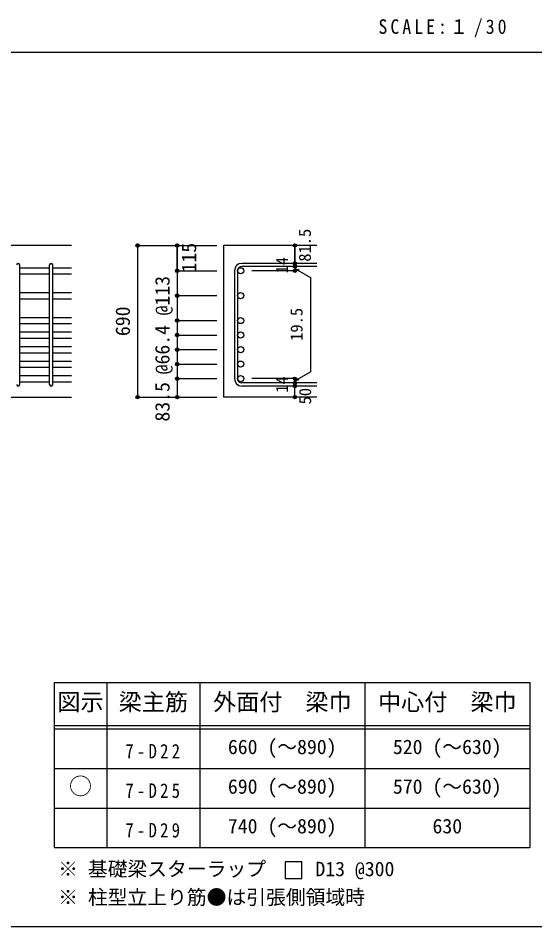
# Model space of a CAD drawing. Units: millimetres at full size, sheet at 1:30, with parts at other scales. Extents: x -5973 to 5954, y -4195 to 4201.
# Drawn here: x 1284 to 3633, y -4195 to -67 of the extents above; entities that cross this region are included whole.
import ezdxf
from ezdxf.enums import TextEntityAlignment as Align

# ---------------------------------------------------------------- set-up
doc = ezdxf.new("R2010")
doc.units = ezdxf.units.MM
doc.header["$LTSCALE"] = 30
doc.header["$PDMODE"] = 32
doc.header["$PDSIZE"] = 15
for name, color, linetype in [('0-1_躯体線', 2, 'Continuous'), ('0-5_基礎梁筋', 7, 'Continuous'), ('0-6_スタラップ筋', 7, 'Continuous'), ('0-D_寸法', 4, 'Continuous'), ('6-7_文字', 7, 'Continuous'), ('6-E_枠', 7, 'Continuous'), ('F-0_枠', 6, 'Continuous')]:
    doc.layers.add(name, color=color, linetype=linetype)
doc.styles.add('ＭＳ ゴシック', font='')
doc.styles.get('ＭＳ ゴシック').set_extended_font_data('MS Gothic')

msp = doc.modelspace()

# ---------------------------------------------------------------- linework, layer by layer
at = {"layer": '0-1_躯体線'}
for p, q in [((1527.44, -1099.89), (-22.56, -1099.89)), ((2642.44, -1099.89), (2217.44, -1099.89)), ((2217.44, -1099.89), (2217.44, -1788.39)), ((1127.44, -1788.39), (1527.44, -1788.39)), ((2642.44, -1788.39), (2217.44, -1788.39))]:
    msp.add_line(p, q, dxfattribs=at)
at = {"layer": '0-5_基礎梁筋'}
for p, q in [((1291.44, -1200.82), (1427.44, -1200.82)), ((1291.44, -1228.82), (1427.44, -1228.82)), ((1441.44, -1200.82), (1527.44, -1200.82)), ((1441.44, -1228.82), (1527.44, -1228.82)), ((1291.44, -1313.86), (1427.44, -1313.86)), ((1441.44, -1313.86), (1527.44, -1313.86)), ((1291.44, -1341.86), (1427.44, -1341.86)), ((1441.44, -1341.86), (1527.44, -1341.86)), ((1291.44, -1426.89), (1427.44, -1426.89)), ((1441.44, -1426.89), (1527.44, -1426.89)), ((1291.44, -1454.89), (1427.44, -1454.89)), ((1441.44, -1454.89), (1527.44, -1454.89)), ((1291.44, -1492.89), (1427.44, -1492.89)), ((1291.44, -1520.89), (1427.44, -1520.89)), ((1441.44, -1492.89), (1527.44, -1492.89)), ((1441.44, -1520.89), (1527.44, -1520.89)), ((1291.44, -1558.89), (1427.44, -1558.89)), ((1441.44, -1558.89), (1527.44, -1558.89)), ((1291.44, -1586.89), (1427.44, -1586.89)), ((1441.44, -1586.89), (1527.44, -1586.89)), ((1291.44, -1624.89), (1427.44, -1624.89)), ((1441.44, -1624.89), (1527.44, -1624.89)), ((1291.44, -1652.89), (1427.44, -1652.89)), ((1291.44, -1690.89), (1427.44, -1690.89)), ((1441.44, -1652.89), (1527.44, -1652.89)), ((1441.44, -1690.89), (1527.44, -1690.89)), ((1291.44, -1718.89), (1427.44, -1718.89)), ((1441.44, -1718.89), (1527.44, -1718.89))]:
    msp.add_line(p, q, dxfattribs=at)
at = {"layer": '0-5_基礎梁筋', "color": 3}
for centre in [(2295.44, -1214.82), (2295.44, -1327.86), (2295.44, -1440.89), (2295.44, -1506.89), (2295.44, -1572.89), (2295.44, -1638.89), (2295.44, -1704.89)]:
    msp.add_circle(centre, 14, dxfattribs=at)
at = {"layer": '0-6_スタラップ筋'}
for p, q in [((1291.44, -1731.39), (1291.44, -1188.32)), ((1427.44, -1731.39), (1427.44, -1188.32)), ((1441.44, -1731.39), (1441.44, -1188.32)), ((2642.44, -1181.32), (2300.94, -1181.32)), ((2642.44, -1195.32), (2300.94, -1195.32)), ((2267.44, -1214.82), (2267.44, -1704.89)), ((2281.44, -1214.82), (2281.44, -1704.89)), ((2642.44, -1724.39), (2300.94, -1724.39)), ((2642.44, -1738.39), (2300.94, -1738.39))]:
    msp.add_line(p, q, dxfattribs=at)
for centre, radius, start, end in [((1284.44, -1188.32), 7, 0, 180), ((1434.44, -1188.32), 7, 0, 180), ((2300.94, -1214.82), 33.5, 90, 180), ((2300.94, -1214.82), 19.5, 90, 180), ((1284.44, -1731.39), 7, 180, 0), ((1434.44, -1731.39), 7, 180, 0), ((2300.94, -1704.89), 33.5, 180, 270), ((2300.94, -1704.89), 19.5, 180, 270)]:
    msp.add_arc(centre, radius, start, end, dxfattribs=at)
at = {"layer": '0-D_寸法'}
for p, q in [((1827.44, -1099.89), (2007.44, -1099.89)), ((1827.44, -1099.89), (2007.44, -1099.89)), ((1827.44, -1099.89), (1827.44, -1788.39)), ((2007.44, -1214.82), (2007.44, -1099.89)), ((2007.44, -1099.89), (2187.44, -1099.89)), ((2007.44, -1099.89), (2187.44, -1099.89)), ((2007.44, -1099.89), (2007.44, -1214.82)), ((2542.44, -1195.32), (2542.44, -1181.32)), ((2542.44, -1195.32), (2542.44, -1214.82)), ((2007.44, -1214.82), (2187.44, -1214.82)), ((2007.44, -1214.82), (2187.44, -1214.82)), ((2007.44, -1214.82), (2007.44, -1388.89)), ((2007.44, -1214.82), (2007.44, -1400.86)), ((2542.44, -1214.82), (2346.35, -1214.82)), ((2542.44, -1205.07), (2561.76, -1210.25)), ((2542.44, -1205.07), (2612.5, -1245.52)), ((2612.5, -1245.52), (2612.5, -1674.2)), ((2007.44, -1327.86), (2187.44, -1327.86)), ((2007.44, -1440.89), (2187.44, -1440.89)), ((2007.44, -1506.89), (2187.44, -1506.89)), ((2007.44, -1572.89), (2187.44, -1572.89)), ((2007.44, -1638.89), (2187.44, -1638.89)), ((2542.44, -1714.64), (2612.5, -1674.2)), ((2007.44, -1704.89), (2187.44, -1704.89)), ((2542.44, -1704.89), (2346.35, -1704.89)), ((2542.44, -1724.39), (2542.44, -1704.89)), ((2542.44, -1714.64), (2561.76, -1709.47)), ((2542.44, -1738.39), (2542.44, -1724.39)), ((2542.44, -1788.39), (2542.44, -1738.39)), ((1827.44, -1788.39), (2007.44, -1788.39)), ((2007.44, -1788.39), (2187.44, -1788.39))]:
    msp.add_line(p, q, dxfattribs=at)
for points in [[(2542.44, -1099.89), (2542.44, -1181.32), (2542.44, -1099.89)], [(2007.44, -1400.86), (2007.44, -1704.89), (2007.44, -1788.39)]]:
    msp.add_lwpolyline(points, dxfattribs=at)
for centre, radius in [((1827.44, -1099.89), 8), ((1827.44, -1099.89), 7.2), ((1827.44, -1099.89), 6.4), ((1827.44, -1099.89), 5.6), ((1827.44, -1099.89), 4.8), ((1827.44, -1099.89), 4), ((1827.44, -1099.89), 3.2), ((1827.44, -1099.89), 2.4), ((1827.44, -1099.89), 1.6), ((1827.44, -1099.89), 0.8), ((2007.44, -1099.89), 8), ((2007.44, -1099.89), 7.2), ((2007.44, -1099.89), 6.4), ((2007.44, -1099.89), 5.6), ((2007.44, -1099.89), 4.8), ((2007.44, -1099.89), 4), ((2007.44, -1099.89), 3.2), ((2007.44, -1099.89), 2.4), ((2007.44, -1099.89), 1.6), ((2007.44, -1099.89), 0.8), ((2542.44, -1099.89), 4), ((2542.44, -1099.89), 3.6), ((2542.44, -1099.89), 3.2), ((2542.44, -1099.89), 2.8), ((2542.44, -1099.89), 2.4), ((2542.44, -1099.89), 2), ((2542.44, -1099.89), 1.6), ((2542.44, -1099.89), 1.2), ((2542.44, -1099.89), 0.8), ((2542.44, -1099.89), 0.4), ((2542.44, -1181.32), 4), ((2542.44, -1195.32), 4), ((2542.44, -1181.32), 3.6), ((2542.44, -1195.32), 3.6), ((2542.44, -1181.32), 3.2), ((2542.44, -1195.32), 3.2), ((2542.44, -1181.32), 2.8), ((2542.44, -1195.32), 2.8), ((2542.44, -1181.32), 2.4), ((2542.44, -1195.32), 2.4), ((2542.44, -1181.32), 2), ((2542.44, -1195.32), 2), ((2542.44, -1181.32), 1.6), ((2542.44, -1195.32), 1.6), ((2542.44, -1181.32), 1.2), ((2542.44, -1195.32), 1.2), ((2542.44, -1181.32), 0.8), ((2542.44, -1195.32), 0.8), ((2542.44, -1181.32), 0.4), ((2542.44, -1195.32), 0.4), ((2007.44, -1214.82), 8), ((2007.44, -1214.82), 7.2), ((2007.44, -1214.82), 6.4), ((2007.44, -1214.82), 5.6), ((2007.44, -1214.82), 4.8), ((2007.44, -1214.82), 4), ((2007.44, -1214.82), 3.2), ((2007.44, -1214.82), 2.4), ((2007.44, -1214.82), 1.6), ((2007.44, -1214.82), 0.8), ((2542.44, -1214.82), 4), ((2542.44, -1214.82), 3.6), ((2542.44, -1214.82), 3.2), ((2542.44, -1214.82), 2.8), ((2542.44, -1214.82), 2.4), ((2542.44, -1214.82), 2), ((2542.44, -1214.82), 1.6), ((2542.44, -1214.82), 1.2), ((2542.44, -1214.82), 0.8), ((2542.44, -1214.82), 0.4), ((2007.44, -1327.86), 8), ((2007.44, -1327.86), 7.2), ((2007.44, -1327.86), 6.4), ((2007.44, -1327.86), 5.6), ((2007.44, -1327.86), 4.8), ((2007.44, -1327.86), 4), ((2007.44, -1327.86), 3.2), ((2007.44, -1327.86), 2.4), ((2007.44, -1327.86), 1.6), ((2007.44, -1327.86), 0.8), ((2007.44, -1440.89), 8), ((2007.44, -1440.89), 7.2), ((2007.44, -1440.89), 6.4), ((2007.44, -1440.89), 5.6), ((2007.44, -1440.89), 4.8), ((2007.44, -1440.89), 4), ((2007.44, -1440.89), 3.2), ((2007.44, -1440.89), 2.4), ((2007.44, -1440.89), 1.6), ((2007.44, -1440.89), 0.8), ((2007.44, -1506.89), 8), ((2007.44, -1506.89), 7.2), ((2007.44, -1506.89), 6.4), ((2007.44, -1506.89), 5.6), ((2007.44, -1506.89), 4.8), ((2007.44, -1506.89), 4), ((2007.44, -1506.89), 3.2), ((2007.44, -1506.89), 2.4), ((2007.44, -1506.89), 1.6), ((2007.44, -1506.89), 0.8), ((2007.44, -1572.89), 8), ((2007.44, -1572.89), 7.2), ((2007.44, -1572.89), 6.4), ((2007.44, -1572.89), 5.6), ((2007.44, -1572.89), 4.8), ((2007.44, -1572.89), 4), ((2007.44, -1572.89), 3.2), ((2007.44, -1572.89), 2.4), ((2007.44, -1572.89), 1.6), ((2007.44, -1572.89), 0.8), ((2007.44, -1638.89), 8), ((2007.44, -1638.89), 7.2), ((2007.44, -1638.89), 6.4), ((2007.44, -1638.89), 5.6), ((2007.44, -1638.89), 4.8), ((2007.44, -1638.89), 4), ((2007.44, -1638.89), 3.2), ((2007.44, -1638.89), 2.4), ((2007.44, -1638.89), 1.6), ((2007.44, -1638.89), 0.8), ((2007.44, -1704.89), 8), ((2007.44, -1704.89), 7.2), ((2007.44, -1704.89), 6.4), ((2007.44, -1704.89), 5.6), ((2007.44, -1704.89), 4.8), ((2007.44, -1704.89), 4), ((2007.44, -1704.89), 3.2), ((2007.44, -1704.89), 2.4), ((2007.44, -1704.89), 1.6), ((2007.44, -1704.89), 0.8), ((2542.44, -1704.89), 4), ((2542.44, -1724.39), 4), ((2542.44, -1704.89), 3.6), ((2542.44, -1724.39), 3.6), ((2542.44, -1704.89), 3.2), ((2542.44, -1724.39), 3.2), ((2542.44, -1704.89), 2.8), ((2542.44, -1724.39), 2.8), ((2542.44, -1704.89), 2.4), ((2542.44, -1724.39), 2.4), ((2542.44, -1704.89), 2), ((2542.44, -1724.39), 2), ((2542.44, -1704.89), 1.6), ((2542.44, -1724.39), 1.6), ((2542.44, -1704.89), 1.2), ((2542.44, -1724.39), 1.2), ((2542.44, -1704.89), 0.8), ((2542.44, -1724.39), 0.8), ((2542.44, -1704.89), 0.4), ((2542.44, -1724.39), 0.4), ((2542.44, -1738.39), 4), ((2542.44, -1738.39), 3.6), ((2542.44, -1738.39), 3.2), ((2542.44, -1738.39), 2.8), ((2542.44, -1738.39), 2.4), ((2542.44, -1738.39), 2), ((2542.44, -1738.39), 1.6), ((2542.44, -1738.39), 1.2), ((2542.44, -1738.39), 0.8), ((2542.44, -1738.39), 0.4), ((1827.44, -1788.39), 7.2), ((1827.44, -1788.39), 6.4), ((1827.44, -1788.39), 5.6), ((1827.44, -1788.39), 4.8), ((1827.44, -1788.39), 4), ((1827.44, -1788.39), 3.2), ((1827.44, -1788.39), 2.4), ((1827.44, -1788.39), 1.6), ((1827.44, -1788.39), 0.8), ((2007.44, -1788.39), 7.2), ((2007.44, -1788.39), 6.4), ((2007.44, -1788.39), 5.6), ((2007.44, -1788.39), 4.8), ((2007.44, -1788.39), 4), ((2007.44, -1788.39), 3.2), ((2007.44, -1788.39), 2.4), ((2007.44, -1788.39), 1.6), ((2007.44, -1788.39), 0.8), ((2542.44, -1788.39), 4), ((2542.44, -1788.39), 3.6), ((2542.44, -1788.39), 3.2), ((2542.44, -1788.39), 2.8), ((2542.44, -1788.39), 2.4), ((2542.44, -1788.39), 2), ((2542.44, -1788.39), 1.6), ((2542.44, -1788.39), 1.2), ((2542.44, -1788.39), 0.8), ((2542.44, -1788.39), 0.4)]:
    msp.add_circle(centre, radius, dxfattribs=at)
at = {"layer": '0-D_寸法', "color": 7}
for p in [(1827.44, -1099.89), (2007.44, -1099.89), (2542.44, -1099.89), (2542.44, -1181.32), (2542.44, -1195.32), (2007.44, -1214.82), (2542.44, -1214.82), (2007.44, -1327.86), (2007.44, -1440.89), (2007.44, -1506.89), (2007.44, -1572.89), (2007.44, -1638.89), (2007.44, -1704.89), (2542.44, -1704.89), (2542.44, -1704.89), (2542.44, -1724.39), (2542.44, -1738.39), (1827.44, -1788.39), (2007.44, -1788.39), (2542.44, -1788.39)]:
    msp.add_point(p, dxfattribs=at)
at = {"layer": '6-7_文字'}
msp.add_lwpolyline([(2498.07, -3975.18), (2573.07, -3975.18), (2573.07, -3900.18), (2498.07, -3900.18)], close=True, dxfattribs=at)
at = {"layer": '6-E_枠', "color": 3}
for p, q in [((1447.71, -3085.43), (1447.71, -3835.43)), ((1447.71, -3085.43), (3610.24, -3085.43)), ((3610.24, -3085.43), (3610.24, -3835.43)), ((1447.71, -3835.43), (3610.24, -3835.43))]:
    msp.add_line(p, q, dxfattribs=at)
at = {"layer": '6-E_枠'}
for p, q in [((1687.71, -3085.43), (1687.71, -3835.43)), ((2110.24, -3085.43), (2110.24, -3835.43)), ((2860.24, -3085.43), (2860.24, -3835.43)), ((1447.71, -3280.43), (3610.24, -3280.43)), ((1447.71, -3295.43), (3610.24, -3295.43)), ((1447.71, -3475.43), (3610.24, -3475.43)), ((1447.71, -3655.43), (3610.24, -3655.43))]:
    msp.add_line(p, q, dxfattribs=at)
at = {"layer": 'F-0_枠', "color": 2}
msp.add_line((-5972.88, -222.05), (3723.6, -222.05), dxfattribs=at)
at = {"layer": 'F-0_枠'}
msp.add_line((5954.1, -4195.24), (-5972.88, -4195.24), dxfattribs=at)

# ---------------------------------------------------------------- texts
at = {"layer": '0-D_寸法', "style": 'ＭＳ ゴシック'}
for s, height, p in [('81.5', 54.99, (2631.33, -1173.49)), ('115', 65.98, (2113.54, -1222.45)), ('14', 54.99, (2527.21, -1226.76)), ('@113', 65.98, (1992.44, -1417.86)), ('690', 65.98, (1812.44, -1511.64)), ('19.5', 54.99, (2593.71, -1533.04)), ('@66.4', 65.98, (1992.44, -1685.39)), ('83.5', 65.98, (1992.44, -1899.89)), ('14', 54.99, (2527.18, -1769.07)), ('50', 54.99, (2632.44, -1821.89))]:
    msp.add_text(s, height=height, rotation=90, dxfattribs=at).set_placement(p, align=Align.BOTTOM_LEFT)
at = {"layer": '6-7_文字', "color": 2, "style": 'ＭＳ ゴシック'}
for s, p in [('図示', (1462.71, -3235.43)), ('梁主筋', (1741.48, -3235.43)), ('外面付\u3000梁巾', (2170.24, -3235.43)), ('中心付\u3000梁巾', (2920.24, -3235.43)), ('○', (1515.21, -3617.93))]:
    msp.add_text(s, height=76.98, dxfattribs=at).set_placement(p, align=Align.BOTTOM_LEFT)
at = {"layer": '6-7_文字', "style": 'ＭＳ ゴシック'}
for s, p in [('660 (～890)', (2237.74, -3430.43)), ('520 (～630)', (2987.74, -3430.43)), ('690 (～890)', (2237.74, -3610.43)), ('570 (～630)', (2987.74, -3610.43)), ('740 (～890)', (2237.74, -3790.43)), ('630', (3167.74, -3790.43)), ('※ 基礎梁スターラップ     D13 @300', (1466.27, -3985.01)), ('※ 柱型立上り筋●は引張側領域時', (1466.27, -4113.51))]:
    msp.add_text(s, height=65.98, dxfattribs=at).set_placement(p, align=Align.BOTTOM_LEFT)
at = {"layer": '6-7_文字', "color": 2, "insert": (2922.26, -154.55), "char_height": 65.98, "attachment_point": 7, "style": 'ＭＳ ゴシック'}
msp.add_mtext('\\T1.34;\\W0.9;SCALE:１/30', dxfattribs=at)
at = {"layer": '6-7_文字', "char_height": 65.98, "attachment_point": 7, "style": 'ＭＳ ゴシック'}
for s, insert in [('\\T1.38;\\W0.85;7-D22', (1771.48, -3430.43)), ('\\T1.38;\\W0.85;7-D25', (1771.48, -3610.43)), ('\\T1.38;\\W0.85;7-D29', (1771.48, -3790.43))]:
    msp.add_mtext(s, dxfattribs=dict(at, insert=insert))

doc.saveas('drawing.dxf')
